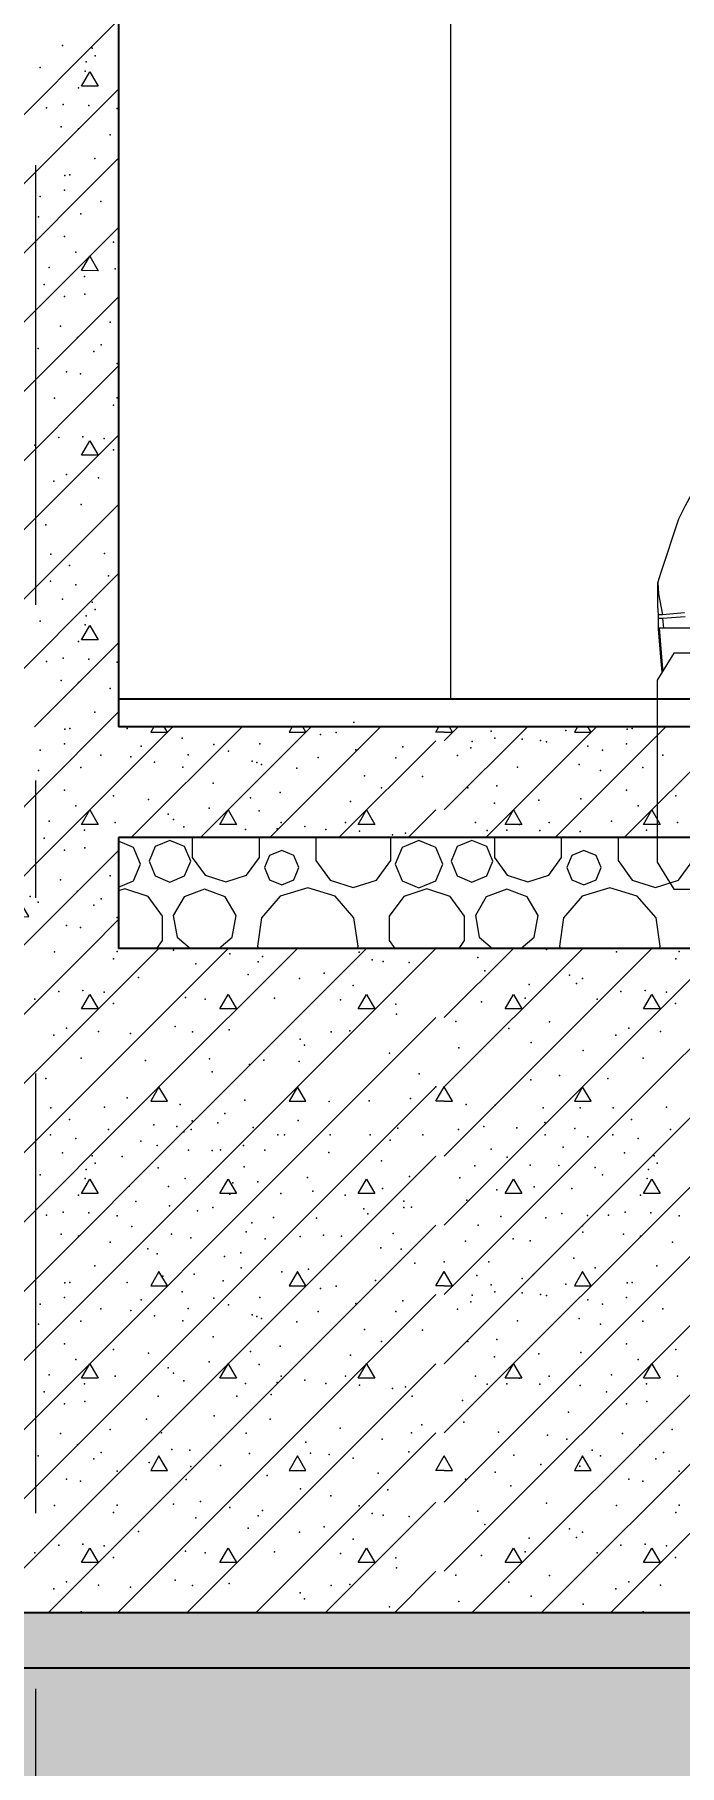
# Model space of a CAD drawing. Header units: millimetres. Extents: x 18162 to 7085488, y 72188 to 247925.
# Drawn here: x 4250612 to 4251776, y 98527 to 101653 of the extents above; entities that cross this region are included whole.
import ezdxf
from ezdxf.enums import TextEntityAlignment as Align

# ---------------------------------------------------------------- set-up
doc = ezdxf.new("R2010")
doc.units = ezdxf.units.MM
doc.header["$MEASUREMENT"] = 0
doc.linetypes.add('Double Dashed', pattern=[1093.611073, 529.166651, -211.666656, 141.111112, -211.666656])
for name, color, linetype in [('Archicad Doors', 7, 'Continuous'), ('Drawing & Figure', 7, 'Continuous'), ('Interior - Furniture', 7, 'Continuous'), ('Structural - Bearing', 7, 'Continuous'), ('Structural - Grid', 7, 'Continuous')]:
    doc.layers.add(name, color=color, linetype=linetype)
doc.styles.add('GENERATED_STYLE_3', font='', dxfattribs={"width": 0.8})
doc.styles.get('GENERATED_STYLE_3').set_extended_font_data('ISOCPEUR MON')
doc.dimstyles.new('GENERATED_STYLE__12', dxfattribs={"dimtxt": 330.000007, "dimasz": 171, "dimexe": 0.18, "dimexo": 150, "dimgap": 0, "dimtad": 1, "dimdec": 0, "dimzin": 0, "dimdsep": 46, "dimtxsty": 'GENERATED_STYLE_3', "dimblk": 'ARROWHEAD_2', "dimblk1": 'ARROWHEAD_2', "dimblk2": 'ARROWHEAD_2', "dimcen": 0.09, "dimclrd": 13, "dimclre": 13, "dimclrt": 13, "dimadec": 0, "dimazin": 0, "dimtfac": 1, "dimtdec": 4, "dimtmove": 0, "dimatfit": 3, "dimfxl": 1, "dimtolj": 1, "dimtzin": 0, "dimarcsym": 0})

# ---------------------------------------------------------------- blocks, each defined once
blk = doc.blocks.new('*X1260', base_point=(4294986.6, 104752.7))
at = {"layer": 'Structural - Bearing', "color": 7, "linetype": 'Continuous', "lineweight": 9}
for p, q in [((4250463.1, 101379.6), (4250763.1, 101679.6)), ((4250696, 101560), (4250711.2, 101586)), ((4250726.1, 101560), (4250696, 101560)), ((4250711.2, 101586), (4250726.1, 101560)), ((4250463.1, 101254.6), (4250763.1, 101554.6)), ((4250463.1, 101129.6), (4250763.1, 101429.6)), ((4250463.1, 101004.6), (4250763.1, 101304.6)), ((4250696, 101226.7), (4250711.2, 101252.7)), ((4250711.2, 101252.7), (4250726.1, 101226.6)), ((4250726.1, 101226.6), (4250696, 101226.7)), ((4250463.1, 100879.6), (4250763.1, 101179.6)), ((4250463.1, 100754.6), (4250763.1, 101054.6)), ((4250586.2, 100752.6), (4250763.1, 100929.6)), ((4250696, 100893.3), (4250711.2, 100919.3)), ((4250711.2, 100919.3), (4250726.1, 100893.3)), ((4250726.1, 100893.3), (4250696, 100893.3)), ((4250711.2, 100752.6), (4250763.1, 100804.6)), ((4250463.1, 100504.6), (4250711.2, 100752.6)), ((4250486.2, 100402.7), (4250763.1, 100679.6)), ((4250696, 100560), (4250711.2, 100586)), ((4250726.1, 100559.9), (4250696, 100560)), ((4250711.2, 100586), (4250726.1, 100559.9)), ((4250611.2, 100402.7), (4250763.1, 100554.6)), ((4250736.2, 100402.7), (4250763.1, 100429.6))]:
    blk.add_line(p, q, dxfattribs=at)
for p in [(4250661.7, 101633.4), (4250715.6, 101628.2), (4250621.9, 101593.5), (4250704.8, 101603.5), (4250720.7, 101614.6), (4250702.9, 101587), (4250663, 101526.5), (4250690.9, 101557.1), (4250632.9, 101521), (4250709.3, 101525.2), (4250760.4, 101519.7), (4250659.8, 101486.4), (4250690.9, 101482.9), (4250748.2, 101472), (4250720.4, 101429.1), (4250665.5, 101372), (4250666.4, 101398.7), (4250675.4, 101399.5), (4250621.9, 101360.4), (4250731.1, 101351.6), (4250618.4, 101323.9), (4250695.1, 101329.4), (4250665.6, 101288.5), (4250754.1, 101278.1), (4250686.1, 101259.9), (4250638.1, 101232.5), (4250701.6, 101216.1), (4250757.3, 101230.1), (4250629.1, 101201.7), (4250702.1, 101184.4), (4250665.6, 101180.1), (4250658.1, 101126.4), (4250748, 101133.7), (4250689.3, 101105.9), (4250731.9, 101092.4), (4250618.1, 101085.9), (4250718.3, 101080.9), (4250760.4, 101058.7), (4250669.3, 101044), (4250694.6, 101040.6), (4250647.4, 100996.6), (4250760.4, 100996.9), (4250754.2, 100983.8), (4250612.1, 100911.2), (4250655.3, 100925.1), (4250698.9, 100926.8), (4250737.2, 100923.5), (4250754, 100902.9), (4250646.1, 100846.3), (4250669.4, 100858.4), (4250726.9, 100852.7), (4250695.5, 100804.5), (4250631.6, 100767.7), (4250641.1, 100714.5), (4250737.7, 100715.8), (4250674.6, 100693.9), (4250640.6, 100665.9), (4250686.1, 100659.1), (4250745, 100675.5), (4250661.7, 100633.4), (4250715.6, 100628.2), (4250621.9, 100593.4), (4250704.8, 100603.4), (4250720.7, 100614.6), (4250702.9, 100587), (4250663, 100526.5), (4250690.9, 100557.1), (4250632.9, 100521), (4250709.3, 100525.2), (4250760.4, 100519.7), (4250659.8, 100486.4), (4250690.9, 100482.9), (4250748.2, 100472), (4250720.4, 100429.1)]:
    blk.add_point(p, dxfattribs=at)
blk = doc.blocks.new('*X1261', base_point=(4294986.6, 104752.7))
at = {"layer": 'Structural - Bearing', "color": 7, "linetype": 'Continuous', "lineweight": 9}
for p, q in [((4250463.1, 100004.6), (4250661.2, 100202.7)), ((4250463.1, 100129.6), (4250536.2, 100202.7)), ((4250586.2, 100002.7), (4250763.1, 100179.6)), ((4250586.2, 100086), (4250571.3, 100059.9)), ((4250571.3, 100059.9), (4250601.3, 100060)), ((4250601.3, 100060), (4250586.2, 100086)), ((4250711.2, 100002.7), (4250763.1, 100054.6))]:
    blk.add_line(p, q, dxfattribs=at)
for p in [(4250629.1, 100201.7), (4250702.1, 100184.4), (4250560.4, 100165), (4250665.6, 100180.1), (4250522.6, 100123.4), (4250658.1, 100126.4), (4250748, 100133.7), (4250557.5, 100116.2), (4250603.4, 100096.4), (4250689.3, 100105.9), (4250731.9, 100092.4), (4250510.6, 100070.3), (4250581.3, 100067.8), (4250618.1, 100085.9), (4250718.3, 100080.9), (4250760.4, 100058.7), (4250669.3, 100044), (4250694.6, 100040.6)]:
    blk.add_point(p, dxfattribs=at)
blk = doc.blocks.new('*X1456', base_point=(4294986.6, 104752.7))
at = {"layer": 'Structural - Bearing', "color": 7, "linetype": 'Continuous', "lineweight": 9}
for p, q in [((4250461.2, 99752.6), (4250711.2, 100002.7)), ((4250586.2, 99752.6), (4250836.2, 100002.7)), ((4250711.2, 99752.6), (4250961.2, 100002.7)), ((4250836.2, 99752.6), (4251086.2, 100002.7)), ((4250961.2, 99752.6), (4251211.2, 100002.7)), ((4251086.2, 99752.6), (4251336.2, 100002.6)), ((4251351.3, 99877.6), (4251476.4, 100002.7)), ((4251351.3, 100002.6), (4251351.4, 100002.7)), ((4251351.3, 99752.6), (4251601.4, 100002.7)), ((4251476.3, 99752.6), (4251726.4, 100002.7)), ((4251601.3, 99752.6), (4251851.4, 100002.7)), ((4251726.3, 99752.6), (4251976.4, 100002.7)), ((4250696, 99893.3), (4250711.2, 99919.3)), ((4250711.2, 99919.3), (4250726.1, 99893.3)), ((4250946, 99893.3), (4250961.2, 99919.3)), ((4250961.2, 99919.3), (4250976.1, 99893.3)), ((4251196, 99893.3), (4251211.2, 99919.3)), ((4251211.2, 99919.3), (4251226.1, 99893.3)), ((4251461.2, 99893.3), (4251476.3, 99919.3)), ((4251476.3, 99919.3), (4251491.2, 99893.3)), ((4251711.2, 99893.3), (4251726.3, 99919.3)), ((4251726.3, 99919.3), (4251741.2, 99893.3)), ((4250726.1, 99893.3), (4250696, 99893.3)), ((4250976.1, 99893.3), (4250946, 99893.3)), ((4251226.1, 99893.3), (4251196, 99893.3)), ((4251211.2, 99752.6), (4251336.2, 99877.6)), ((4251491.2, 99893.3), (4251461.2, 99893.3)), ((4251741.2, 99893.3), (4251711.2, 99893.3)), ((4250336.2, 98877.6), (4251211.2, 99752.6)), ((4250336.2, 99002.6), (4251086.2, 99752.6)), ((4250336.2, 99127.6), (4250961.2, 99752.6)), ((4250336.2, 99252.6), (4250836.2, 99752.6)), ((4250336.2, 99377.6), (4250711.2, 99752.6)), ((4250386.3, 98802.7), (4251336.2, 99752.6)), ((4250836.2, 99752.6), (4250821.3, 99726.6)), ((4250851.3, 99726.6), (4250836.2, 99752.6)), ((4251086.2, 99752.6), (4251071.3, 99726.6)), ((4251101.3, 99726.6), (4251086.2, 99752.6)), ((4251336.2, 99726.6), (4251351.3, 99752.6)), ((4251351.3, 98877.6), (4252226.3, 99752.6)), ((4251351.3, 99002.6), (4252101.3, 99752.6)), ((4251351.3, 99627.6), (4251476.3, 99752.6)), ((4251351.3, 99127.6), (4251976.3, 99752.6)), ((4251351.3, 99252.6), (4251851.3, 99752.6)), ((4251351.3, 99377.6), (4251726.3, 99752.6)), ((4251351.3, 99502.6), (4251601.3, 99752.6)), ((4251366.4, 99726.6), (4251351.3, 99752.6)), ((4251401.4, 98802.7), (4252351.3, 99752.6)), ((4251601.3, 99752.6), (4251586.4, 99726.6)), ((4251616.4, 99726.6), (4251601.3, 99752.6)), ((4250821.3, 99726.6), (4250851.3, 99726.6)), ((4251071.3, 99726.6), (4251101.3, 99726.6)), ((4251351.3, 99726.6), (4251336.2, 99726.6)), ((4251351.3, 99726.6), (4251366.4, 99726.6)), ((4251586.4, 99726.6), (4251616.4, 99726.6)), ((4250511.3, 98802.7), (4251336.2, 99627.6)), ((4251526.4, 98802.7), (4252351.3, 99627.6)), ((4250696, 99560), (4250711.2, 99586)), ((4250726.1, 99559.9), (4250696, 99560)), ((4250711.2, 99586), (4250726.1, 99559.9)), ((4250946, 99560), (4250961.2, 99586)), ((4250976.1, 99559.9), (4250946, 99560)), ((4250961.2, 99586), (4250976.1, 99559.9)), ((4251196, 99560), (4251211.2, 99586)), ((4251226.1, 99559.9), (4251196, 99560)), ((4251211.2, 99586), (4251226.1, 99559.9)), ((4251461.2, 99560), (4251476.3, 99586)), ((4251491.2, 99559.9), (4251461.2, 99560)), ((4251476.3, 99586), (4251491.2, 99559.9)), ((4251711.2, 99560), (4251726.3, 99586)), ((4251741.2, 99559.9), (4251711.2, 99560)), ((4251726.3, 99586), (4251741.2, 99559.9)), ((4250636.3, 98802.7), (4251336.2, 99502.6)), ((4251651.4, 98802.7), (4252351.3, 99502.6)), ((4250836.2, 99419.3), (4250821.3, 99393.3)), ((4250851.3, 99393.3), (4250836.2, 99419.3)), ((4251086.2, 99419.3), (4251071.3, 99393.3)), ((4251101.3, 99393.3), (4251086.2, 99419.3)), ((4251336.2, 99393.3), (4251351.3, 99419.3)), ((4251366.4, 99393.3), (4251351.3, 99419.3)), ((4251601.3, 99419.3), (4251586.4, 99393.3)), ((4251616.4, 99393.3), (4251601.3, 99419.3)), ((4250761.3, 98802.7), (4251336.2, 99377.6)), ((4250821.3, 99393.3), (4250851.3, 99393.3)), ((4251071.3, 99393.3), (4251101.3, 99393.3)), ((4251351.3, 99393.3), (4251336.2, 99393.3)), ((4251351.3, 99393.3), (4251366.4, 99393.3)), ((4251586.4, 99393.3), (4251616.4, 99393.3)), ((4250696, 99226.6), (4250711.2, 99252.6)), ((4250711.2, 99252.6), (4250726.1, 99226.6)), ((4250886.3, 98802.7), (4251336.2, 99252.6)), ((4250946, 99226.6), (4250961.2, 99252.6)), ((4250961.2, 99252.6), (4250976.1, 99226.6)), ((4251196, 99226.6), (4251211.2, 99252.6)), ((4251211.2, 99252.6), (4251226.1, 99226.6)), ((4251461.2, 99226.6), (4251476.3, 99252.6)), ((4251476.3, 99252.6), (4251491.2, 99226.6)), ((4251711.2, 99226.6), (4251726.3, 99252.6)), ((4251726.3, 99252.6), (4251741.2, 99226.6)), ((4250726.1, 99226.6), (4250696, 99226.6)), ((4250976.1, 99226.6), (4250946, 99226.6)), ((4251226.1, 99226.6), (4251196, 99226.6)), ((4251491.2, 99226.6), (4251461.2, 99226.6)), ((4251741.2, 99226.6), (4251711.2, 99226.6)), ((4251011.3, 98802.7), (4251336.2, 99127.6)), ((4250836.2, 99086), (4250821.3, 99059.9)), ((4250821.3, 99059.9), (4250851.3, 99060)), ((4250851.3, 99060), (4250836.2, 99086)), ((4251086.2, 99086), (4251071.3, 99059.9)), ((4251071.3, 99059.9), (4251101.3, 99060)), ((4251101.3, 99060), (4251086.2, 99086)), ((4251336.2, 99060), (4251351.3, 99086)), ((4251351.3, 99059.9), (4251336.2, 99060)), ((4251366.4, 99060), (4251351.3, 99086)), ((4251351.3, 99059.9), (4251366.4, 99060)), ((4251601.3, 99086), (4251586.4, 99059.9)), ((4251586.4, 99059.9), (4251616.4, 99060)), ((4251616.4, 99060), (4251601.3, 99086)), ((4251136.3, 98802.7), (4251336.2, 99002.6)), ((4250696, 98893.3), (4250711.2, 98919.3)), ((4250711.2, 98919.3), (4250726.1, 98893.3)), ((4250946, 98893.3), (4250961.2, 98919.3)), ((4250961.2, 98919.3), (4250976.1, 98893.3)), ((4251196, 98893.3), (4251211.2, 98919.3)), ((4251211.2, 98919.3), (4251226.1, 98893.3)), ((4251461.2, 98893.3), (4251476.3, 98919.3)), ((4251476.3, 98919.3), (4251491.2, 98893.3)), ((4251711.2, 98893.3), (4251726.3, 98919.3)), ((4251726.3, 98919.3), (4251741.2, 98893.3)), ((4250726.1, 98893.3), (4250696, 98893.3)), ((4250976.1, 98893.3), (4250946, 98893.3)), ((4251226.1, 98893.3), (4251196, 98893.3)), ((4251261.3, 98802.7), (4251336.2, 98877.6)), ((4251491.2, 98893.3), (4251461.2, 98893.3)), ((4251741.2, 98893.3), (4251711.2, 98893.3))]:
    blk.add_line(p, q, dxfattribs=at)
for p in [(4250647.4, 99996.6), (4250760.4, 99996.9), (4250862.4, 99999.2), (4251197.8, 99996.1), (4251535.9, 100000.9), (4251662.5, 99996.6), (4251775.5, 99996.9), (4250754.2, 99983.8), (4250902.6, 99974.5), (4250964.4, 99993), (4251015.5, 99978.1), (4251023.2, 99987.8), (4251220.9, 99982.2), (4251241, 99979.1), (4251287.9, 99976.9), (4251412.1, 99986.2), (4251769.4, 99983.8), (4250799.1, 99949.8), (4250997.5, 99955.4), (4251089.8, 99948.3), (4251134.6, 99957.9), (4251186.9, 99935.9), (4251424.8, 99962.1), (4251504.7, 99937.5), (4251577.8, 99954.4), (4251590.1, 99939), (4251600.9, 99948.2), (4250612.1, 99911.1), (4250655.3, 99925), (4250698.9, 99926.8), (4250737.2, 99923.5), (4250754, 99902.9), (4250884.1, 99914.2), (4250919.6, 99911.1), (4251044.8, 99912.7), (4251163.8, 99909.6), (4251264.2, 99901.9), (4251418.6, 99906.4), (4251497.4, 99912.7), (4251627.2, 99911.1), (4251670.5, 99925), (4251714, 99926.8), (4251752.4, 99923.5), (4251769.1, 99902.9), (4251265.4, 99884), (4251372.5, 99870.7), (4251541.2, 99869.9), (4250646.1, 99846.2), (4250669.4, 99858.4), (4250726.9, 99852.6), (4250784.8, 99848.8), (4250865.5, 99861.7), (4250896.9, 99852), (4250896.9, 99852), (4250962.9, 99855.5), (4251091.1, 99838.5), (4251146.9, 99852), (4251180.8, 99854), (4251467.8, 99857.8), (4251661.2, 99846.2), (4251684.5, 99858.4), (4251742.1, 99852.6), (4251098.9, 99827.7), (4251252.6, 99813.5), (4251377.6, 99823), (4251508.3, 99832.7), (4251602.4, 99818.4), (4250695.5, 99804.5), (4250812.1, 99799.9), (4250927.3, 99803), (4250932, 99779.8), (4250999.8, 99792.7), (4251025.3, 99800.7), (4251089.6, 99798.3), (4251306, 99776.2), (4251710.6, 99804.5), (4250631.6, 99767.6), (4251336.2, 99752.6), (4251336.2, 99752.6), (4251336.2, 99752.6), (4251351.3, 99752.6), (4251351.3, 99752.6), (4251351.3, 99752.6), (4251507.7, 99765.1), (4251559.2, 99772.8), (4251646.8, 99767.6), (4250641.1, 99714.5), (4250737.7, 99715.8), (4250778.9, 99732.5), (4250874.2, 99720.9), (4250991.4, 99728.6), (4251143.4, 99726), (4251215.5, 99727.2), (4251290.5, 99731.7), (4251390.9, 99720.9), (4251443.5, 99719.8), (4251530, 99714.5), (4251597, 99714.5), (4251656.2, 99714.5), (4251752.8, 99715.8), (4250674.6, 99693.9), (4250827.2, 99684.1), (4250896.4, 99691.5), (4250942.4, 99687.4), (4250955.3, 99704.2), (4251087.4, 99692), (4251532.9, 99688.4), (4251689.7, 99693.9), (4250640.6, 99665.9), (4250686.1, 99659.1), (4250745, 99675.5), (4250803.5, 99654.3), (4250868.6, 99680.7), (4250881, 99671.4), (4250894.3, 99675.5), (4251006.4, 99679.4), (4251050.7, 99665.9), (4251062.8, 99666), (4251145.4, 99665.9), (4251217.6, 99665.9), (4251253.4, 99656), (4251267.8, 99678.1), (4251312.6, 99665.8), (4251376.9, 99675.5), (4251422.7, 99680.7), (4251482.7, 99678.7), (4251533.4, 99665.9), (4251587.1, 99677.6), (4251610.8, 99662.6), (4251655.8, 99665.9), (4251701.3, 99659.1), (4251760.1, 99675.5), (4250661.7, 99633.4), (4250715.6, 99628.2), (4250769.7, 99626.6), (4250832.8, 99646.6), (4250889.6, 99638.5), (4250932, 99637.4), (4250947.4, 99639), (4250989.1, 99646.7), (4251027.4, 99638.5), (4251142.9, 99634.3), (4251436, 99639.8), (4251465.2, 99625.3), (4251566.1, 99643.7), (4251676.8, 99633.4), (4251730.7, 99628.2), (4250621.9, 99593.4), (4250704.8, 99603.4), (4250720.7, 99614.6), (4250834.6, 99606.5), (4250924.4, 99590.8), (4250989.9, 99608.2), (4251104.5, 99588.9), (4251237.9, 99618.9), (4251288.8, 99590.9), (4251379.3, 99588.3), (4251406.4, 99609.8), (4251506.7, 99611.2), (4251558.4, 99610.8), (4251624.1, 99606.9), (4251637, 99593.4), (4251719.9, 99603.4), (4251735.8, 99614.6), (4250690.9, 99557.1), (4250702.9, 99587), (4250782.1, 99573.5), (4250853.6, 99572.8), (4250883.2, 99587), (4250964.3, 99558.7), (4250969.5, 99579.3), (4251014.6, 99581.2), (4251056.2, 99559.9), (4251114.2, 99564.2), (4251239.9, 99569), (4251446.3, 99566.4), (4251513.9, 99572.2), (4251581.5, 99569), (4251706, 99557.1), (4251718, 99587), (4250663, 99526.5), (4250794.3, 99545.8), (4250855.3, 99537.7), (4250906, 99528.8), (4250933.6, 99534.9), (4251172.5, 99556.9), (4251206.4, 99532.3), (4251278.1, 99546.2), (4251278.2, 99534.5), (4251292, 99535.4), (4251392.3, 99547.8), (4251678.1, 99526.5), (4250632.9, 99521), (4250709.3, 99525.2), (4250760.4, 99519.7), (4250787, 99500.2), (4251003.8, 99506.8), (4251043.2, 99516.9), (4251120.5, 99515.3), (4251213.2, 99523.1), (4251412.4, 99503), (4251453.8, 99518.5), (4251534.7, 99515.8), (4251563.5, 99523.9), (4251600.9, 99501.4), (4251610.2, 99520), (4251648, 99521), (4251724.5, 99525.2), (4251775.5, 99519.7), (4250659.8, 99486.4), (4250690.9, 99482.9), (4250748.2, 99471.9), (4250858.7, 99486.5), (4250893.7, 99480), (4250993.8, 99490.6), (4251027.8, 99478.3), (4251091.4, 99482.3), (4251133.5, 99484.8), (4251166.1, 99483.2), (4251166.1, 99483.2), (4251259.2, 99487.8), (4251389.7, 99473.6), (4251475.8, 99478.3), (4251506.4, 99474.6), (4251601.7, 99490.1), (4251674.9, 99486.4), (4251706, 99482.9), (4251763.4, 99471.9), (4250815.8, 99460.1), (4250833, 99451.1), (4250954.3, 99446.2), (4250984.3, 99452.6), (4251236.9, 99461.7), (4251273.3, 99459.3), (4251298.3, 99434.4), (4251351.3, 99436.3), (4251432.1, 99436.3), (4251585.2, 99443), (4250720.4, 99429.1), (4250843.3, 99410.6), (4250899.9, 99414.4), (4250952, 99402.5), (4250984.9, 99426), (4251058.3, 99418.3), (4251106, 99423.4), (4251227, 99403.1), (4251410.2, 99411.9), (4251492.3, 99406.3), (4251512.5, 99413.9), (4251624, 99426), (4251735.5, 99429.1), (4250665.5, 99371.9), (4250666.4, 99398.6), (4250675.4, 99399.4), (4250779, 99399.4), (4250878, 99382.2), (4250935.4, 99371), (4251018.4, 99371.9), (4251127.8, 99388.7), (4251156.2, 99392.5), (4251401.6, 99376.3), (4251436, 99395.1), (4251442.4, 99382.2), (4251492.3, 99380.7), (4251525.2, 99377.8), (4251536, 99375.5), (4251571.2, 99396.4), (4251680.7, 99371.9), (4251681.5, 99398.6), (4251690.6, 99399.4), (4250621.9, 99360.3), (4250731.1, 99351.5), (4250785.2, 99348.4), (4250804, 99367.8), (4250827.9, 99339.1), (4250889.2, 99352.3), (4250961.7, 99359.1), (4251004.6, 99340.7), (4251123.6, 99347.1), (4251191.7, 99361.4), (4251264.2, 99346.9), (4251276.8, 99366.4), (4251375.5, 99351.3), (4251399.4, 99364.6), (4251610.8, 99367.8), (4251637, 99360.3), (4251746.2, 99351.5), (4250618.4, 99323.9), (4250695.1, 99329.4), (4250879.4, 99329.9), (4251012.8, 99338.1), (4251021.6, 99334.5), (4251084.9, 99328.4), (4251207.5, 99314.2), (4251312.1, 99312.9), (4251483.5, 99329.9), (4251594.8, 99334.5), (4251633.5, 99323.9), (4251710.2, 99329.4), (4250665.6, 99288.4), (4250754.1, 99278), (4250933.9, 99301.3), (4251055.1, 99284.1), (4251237.9, 99292.8), (4251393.9, 99292.8), (4251446.3, 99296), (4251680.7, 99288.4), (4251769.3, 99278), (4250686.1, 99259.9), (4250817.5, 99271.5), (4250852.8, 99244.9), (4250927, 99256), (4251001.3, 99274.5), (4251016.9, 99251.1), (4251182.3, 99268.1), (4251441.8, 99265), (4251522.3, 99270.2), (4251597.8, 99272.7), (4251701.3, 99259.9), (4250638.1, 99232.5), (4250701.6, 99216.1), (4250757.3, 99230.1), (4250862.6, 99235.4), (4250881.3, 99221.9), (4250992.2, 99217.1), (4251049.4, 99218.6), (4251057.1, 99230.1), (4251099.3, 99222.8), (4251137.5, 99217.1), (4251173, 99230.1), (4251198.1, 99214), (4251407.8, 99230.1), (4251429.1, 99215.8), (4251464.3, 99216.1), (4251487.5, 99226.4), (4251523.7, 99215.6), (4251540.7, 99230.1), (4251597, 99213.5), (4251653.2, 99232.5), (4251716.7, 99216.1), (4251772.5, 99230.1), (4250629.1, 99201.6), (4250702.1, 99184.3), (4250834.6, 99193.9), (4250976.8, 99194), (4251038.6, 99197), (4251258, 99207.8), (4251281.5, 99210.8), (4251293.6, 99193.9), (4251384.6, 99186.2), (4251644.2, 99201.6), (4251717.2, 99184.3), (4250665.6, 99180.1), (4250813.7, 99152.2), (4250936, 99158.6), (4251036.9, 99152.2), (4251575.6, 99165), (4251680.7, 99180.1), (4250658.1, 99126.4), (4250748, 99133.7), (4250840.8, 99127.5), (4250993.4, 99127.4), (4251163.5, 99136.1), (4251292, 99127.5), (4251310.7, 99142.4), (4251386.5, 99146.7), (4251449.5, 99129), (4251537.7, 99123.4), (4251673.2, 99126.4), (4251763.1, 99133.7), (4250689.3, 99105.8), (4250731.9, 99092.4), (4250859.3, 99097.6), (4250891.8, 99096.6), (4250999.9, 99090.4), (4251101.5, 99111), (4251109.8, 99091.2), (4251143.7, 99088.8), (4251239.4, 99116.2), (4251287.1, 99093.4), (4251572.6, 99116.2), (4251618.5, 99096.3), (4251704.5, 99105.8), (4251747, 99092.4), (4250618.1, 99085.9), (4250718.3, 99080.9), (4250760.4, 99058.7), (4250818.4, 99074.1), (4250893.8, 99066.7), (4250947.4, 99068.7), (4251186.7, 99081.8), (4251477.3, 99087.3), (4251525.7, 99070.3), (4251596.4, 99067.8), (4251633.3, 99085.9), (4251733.5, 99080.9), (4251775.5, 99058.7), (4250669.3, 99043.9), (4250694.6, 99040.5), (4250885.3, 99043.2), (4251031.5, 99050.6), (4251091.6, 99026.6), (4251232.1, 99055.1), (4251232.1, 99055.1), (4251389.7, 99044.2), (4251443.3, 99056.4), (4251471.5, 99032), (4251684.4, 99043.9), (4251709.7, 99040.5), (4250647.4, 98996.5), (4250760.4, 98996.8), (4250862.4, 98999.2), (4250910.9, 99003.7), (4251146.4, 99013.7), (4251197.8, 98996.1), (4251249.4, 99025), (4251535.9, 99000.8), (4251662.5, 98996.5), (4251775.5, 98996.8), (4250754.2, 98983.8), (4250902.6, 98974.5), (4250964.4, 98993), (4251015.5, 98978.1), (4251023.2, 98987.7), (4251220.9, 98982.2), (4251241, 98979.1), (4251287.9, 98976.9), (4251412.1, 98986.2), (4251769.4, 98983.8), (4250799.1, 98949.8), (4250997.5, 98955.4), (4251089.8, 98948.3), (4251134.6, 98957.9), (4251186.9, 98935.9), (4251424.8, 98962.1), (4251504.7, 98937.5), (4251577.8, 98954.4), (4251590.1, 98938.9), (4251600.9, 98948.2), (4250612.1, 98911.1), (4250655.3, 98925), (4250698.9, 98926.8), (4250737.2, 98923.5), (4250754, 98902.8), (4250884.1, 98914.2), (4250919.6, 98911.1), (4251044.8, 98912.7), (4251163.8, 98909.6), (4251264.2, 98901.9), (4251418.6, 98906.4), (4251497.4, 98912.7), (4251627.2, 98911.1), (4251670.5, 98925), (4251714, 98926.8), (4251752.4, 98923.5), (4251769.1, 98902.8), (4251265.4, 98884), (4251372.5, 98870.6), (4251541.2, 98869.9), (4250646.1, 98846.2), (4250669.4, 98858.4), (4250726.9, 98852.6), (4250784.8, 98848.7), (4250865.5, 98861.7), (4250896.9, 98851.9), (4250896.9, 98851.9), (4250962.9, 98855.5), (4251091.1, 98838.5), (4251146.9, 98851.9), (4251180.8, 98853.9), (4251467.8, 98857.8), (4251661.2, 98846.2), (4251684.5, 98858.4), (4251742.1, 98852.6), (4251098.9, 98827.7), (4251252.6, 98813.5), (4251377.6, 98823), (4251508.3, 98832.7), (4251602.4, 98818.4), (4250695.5, 98804.5), (4250927.3, 98803), (4251710.6, 98804.5)]:
    blk.add_point(p, dxfattribs=at)
blk = doc.blocks.new('*X1493', base_point=(4294986.6, 104752.7))
at = {"layer": 'Structural - Bearing', "color": 7, "linetype": 'Continuous', "lineweight": 9}
for p, q in [((4250790.4, 100185), (4250763.1, 100196.3)), ((4250803, 100154.7), (4250790.4, 100185)), ((4250829.2, 100186.6), (4250818.2, 100160)), ((4250855.8, 100197.6), (4250829.2, 100186.6)), ((4250882.4, 100186.6), (4250855.8, 100197.6)), ((4250893.5, 100160), (4250882.4, 100186.6)), ((4250896.2, 100202.7), (4250896.2, 100166.9)), ((4251017.6, 100166.9), (4251017.6, 100202.7)), ((4251119.6, 100202.7), (4251119.6, 100161.4)), ((4251254.6, 100161.4), (4251254.6, 100202.7)), ((4251275.3, 100185), (4251262.8, 100154.7)), ((4251305.7, 100197.6), (4251275.3, 100185)), ((4251336, 100185), (4251305.7, 100197.6)), ((4251348.5, 100154.7), (4251336, 100185)), ((4251374.8, 100186.6), (4251363.8, 100160)), ((4251401.4, 100197.6), (4251374.8, 100186.6)), ((4251428, 100186.6), (4251401.4, 100197.6)), ((4251439, 100160), (4251428, 100186.6)), ((4251441.8, 100202.7), (4251441.8, 100166.9)), ((4251563.2, 100166.9), (4251563.2, 100202.7)), ((4251665.2, 100202.7), (4251665.2, 100161.4)), ((4250790.4, 100124.4), (4250803, 100154.7)), ((4250818.2, 100160), (4250829.2, 100133.4)), ((4250882.4, 100133.4), (4250893.5, 100160)), ((4250896.2, 100166.9), (4250919.4, 100135)), ((4250994.4, 100135), (4251017.6, 100166.9)), ((4251036, 100170.4), (4251026.9, 100148.5)), ((4251058, 100179.5), (4251036, 100170.4)), ((4251079.9, 100170.4), (4251058, 100179.5)), ((4251089, 100148.5), (4251079.9, 100170.4)), ((4251119.6, 100161.4), (4251145.4, 100125.9)), ((4251228.8, 100125.9), (4251254.6, 100161.4)), ((4251262.8, 100154.7), (4251275.3, 100124.4)), ((4251336, 100124.4), (4251348.5, 100154.7)), ((4251363.8, 100160), (4251374.8, 100133.4)), ((4251428, 100133.4), (4251439, 100160)), ((4251441.8, 100166.9), (4251464.9, 100135)), ((4251540, 100135), (4251563.2, 100166.9)), ((4251581.6, 100170.4), (4251572.5, 100148.5)), ((4251603.5, 100179.5), (4251581.6, 100170.4)), ((4251625.5, 100170.4), (4251603.5, 100179.5)), ((4251634.5, 100148.5), (4251625.5, 100170.4)), ((4251665.2, 100161.4), (4251691, 100125.9)), ((4251774.4, 100125.9), (4251800.2, 100161.4)), ((4250763.1, 100113), (4250790.4, 100124.4)), ((4250829.2, 100133.4), (4250855.8, 100122.4)), ((4250855.8, 100122.4), (4250882.4, 100133.4)), ((4250919.4, 100135), (4250956.9, 100122.8)), ((4250956.9, 100122.8), (4250994.4, 100135)), ((4251026.9, 100148.5), (4251036, 100126.5)), ((4251036, 100126.5), (4251058, 100117.5)), ((4251058, 100117.5), (4251079.9, 100126.5)), ((4251079.9, 100126.5), (4251089, 100148.5)), ((4251145.4, 100125.9), (4251187.1, 100112.4)), ((4251187.1, 100112.4), (4251228.8, 100125.9)), ((4251275.3, 100124.4), (4251305.7, 100111.8)), ((4251305.7, 100111.8), (4251336, 100124.4)), ((4251374.8, 100133.4), (4251401.4, 100122.4)), ((4251401.4, 100122.4), (4251428, 100133.4)), ((4251464.9, 100135), (4251502.5, 100122.8)), ((4251502.5, 100122.8), (4251540, 100135)), ((4251572.5, 100148.5), (4251581.6, 100126.5)), ((4251581.6, 100126.5), (4251603.5, 100117.5)), ((4251603.5, 100117.5), (4251625.5, 100126.5)), ((4251625.5, 100126.5), (4251634.5, 100148.5)), ((4251691, 100125.9), (4251732.7, 100112.4)), ((4251732.7, 100112.4), (4251774.4, 100125.9)), ((4250774.6, 100110.2), (4250763.1, 100106.5)), ((4250816.7, 100096.6), (4250774.6, 100110.2)), ((4250842.7, 100060.8), (4250816.7, 100096.6)), ((4250881.7, 100096), (4250862, 100061.9)), ((4250918.6, 100109.4), (4250881.7, 100096)), ((4250955.6, 100096), (4250918.6, 100109.4)), ((4250975.3, 100061.9), (4250955.6, 100096)), ((4251055.2, 100097.2), (4251021.3, 100058.1)), ((4251104.8, 100111.8), (4251055.2, 100097.2)), ((4251154.5, 100097.2), (4251104.8, 100111.8)), ((4251188.3, 100058.1), (4251154.5, 100097.2)), ((4251278.1, 100096.6), (4251252.1, 100060.8)), ((4251320.2, 100110.2), (4251278.1, 100096.6)), ((4251362.2, 100096.6), (4251320.2, 100110.2)), ((4251388.2, 100060.8), (4251362.2, 100096.6)), ((4251427.2, 100096), (4251407.5, 100061.9)), ((4251464.2, 100109.4), (4251427.2, 100096)), ((4251501.2, 100096), (4251464.2, 100109.4)), ((4251520.9, 100061.9), (4251501.2, 100096)), ((4251600.7, 100097.2), (4251566.8, 100058.1)), ((4251650.4, 100111.8), (4251600.7, 100097.2)), ((4251700, 100097.2), (4251650.4, 100111.8)), ((4251733.9, 100058.1), (4251700, 100097.2)), ((4250842.7, 100016.6), (4250842.7, 100060.8)), ((4250862, 100061.9), (4250868.8, 100023.1)), ((4250968.5, 100023.1), (4250975.3, 100061.9)), ((4251021.3, 100058.1), (4251013.9, 100006.9)), ((4251195.7, 100006.9), (4251188.3, 100058.1)), ((4251252.1, 100060.8), (4251252.1, 100016.6)), ((4251388.2, 100016.6), (4251388.2, 100060.8)), ((4251407.5, 100061.9), (4251414.4, 100023.1)), ((4251514, 100023.1), (4251520.9, 100061.9)), ((4251566.8, 100058.1), (4251559.5, 100006.9)), ((4251741.3, 100006.9), (4251733.9, 100058.1)), ((4250832.6, 100002.7), (4250842.7, 100016.6)), ((4250868.8, 100023.1), (4250893.2, 100002.7)), ((4250944.1, 100002.7), (4250968.5, 100023.1)), ((4251013.9, 100006.9), (4251015.8, 100002.7)), ((4251193.8, 100002.7), (4251195.7, 100006.9)), ((4251252.1, 100016.6), (4251262.2, 100002.7)), ((4251378.2, 100002.7), (4251388.2, 100016.6)), ((4251414.4, 100023.1), (4251438.7, 100002.7)), ((4251489.7, 100002.7), (4251514, 100023.1)), ((4251559.5, 100006.9), (4251561.4, 100002.7)), ((4251739.3, 100002.7), (4251741.3, 100006.9))]:
    blk.add_line(p, q, dxfattribs=at)
blk = doc.blocks.new('*X1495', base_point=(4294986.6, 104752.7))
at = {"layer": 'Structural - Bearing', "color": 7, "linetype": 'Continuous', "lineweight": 9}
for p, q in [((4250536.2, 100202.7), (4250736.2, 100402.7)), ((4250661.2, 100202.7), (4250861.2, 100402.7)), ((4250786.2, 100202.7), (4250986.2, 100402.7)), ((4250826.7, 100402.7), (4250821.3, 100393.3)), ((4250851.3, 100393.3), (4250845.8, 100402.7)), ((4250911.2, 100202.7), (4251111.2, 100402.7)), ((4251036.2, 100202.7), (4251236.2, 100402.7)), ((4251076.7, 100402.7), (4251071.3, 100393.3)), ((4251101.3, 100393.3), (4251095.8, 100402.7)), ((4251336.2, 100393.3), (4251341.6, 100402.7)), ((4251351.3, 100252.6), (4251501.4, 100402.7)), ((4251351.3, 100377.6), (4251376.4, 100402.7)), ((4251366.4, 100393.3), (4251360.9, 100402.7)), ((4251426.4, 100202.7), (4251626.4, 100402.7)), ((4251551.4, 100202.7), (4251751.4, 100402.7)), ((4251591.8, 100402.7), (4251586.4, 100393.3)), ((4251616.4, 100393.3), (4251610.9, 100402.7)), ((4251676.4, 100202.7), (4251876.4, 100402.7)), ((4250821.3, 100393.3), (4250851.3, 100393.3)), ((4251071.3, 100393.3), (4251101.3, 100393.3)), ((4251161.2, 100202.7), (4251336.2, 100377.6)), ((4251351.3, 100393.3), (4251336.2, 100393.3)), ((4251351.3, 100393.3), (4251366.4, 100393.3)), ((4251586.4, 100393.3), (4251616.4, 100393.3)), ((4250696, 100226.6), (4250711.2, 100252.6)), ((4250711.2, 100252.6), (4250726.1, 100226.6)), ((4250946, 100226.6), (4250961.2, 100252.6)), ((4250961.2, 100252.6), (4250976.1, 100226.6)), ((4251196, 100226.6), (4251211.2, 100252.6)), ((4251211.2, 100252.6), (4251226.1, 100226.6)), ((4251286.2, 100202.7), (4251336.2, 100252.6)), ((4251461.2, 100226.6), (4251476.3, 100252.6)), ((4251476.3, 100252.6), (4251491.2, 100226.6)), ((4251711.2, 100226.6), (4251726.3, 100252.6)), ((4251726.3, 100252.6), (4251741.2, 100226.6)), ((4250726.1, 100226.6), (4250696, 100226.6)), ((4250976.1, 100226.6), (4250946, 100226.6)), ((4251226.1, 100226.6), (4251196, 100226.6)), ((4251491.2, 100226.6), (4251461.2, 100226.6)), ((4251741.2, 100226.6), (4251711.2, 100226.6))]:
    blk.add_line(p, q, dxfattribs=at)
for p in [(4250952, 100402.6), (4250665.5, 100372), (4250666.4, 100398.6), (4250675.4, 100399.5), (4250779, 100399.5), (4250878, 100382.3), (4250935.4, 100371.1), (4251018.4, 100372), (4251127.8, 100388.7), (4251156.2, 100392.6), (4251401.6, 100376.3), (4251436, 100395.1), (4251442.4, 100382.3), (4251492.3, 100380.7), (4251525.2, 100377.8), (4251536, 100375.5), (4251571.2, 100396.4), (4251680.7, 100372), (4251681.5, 100398.6), (4251690.6, 100399.5), (4250621.9, 100360.4), (4250731.1, 100351.6), (4250785.2, 100348.5), (4250804, 100367.9), (4250827.9, 100339.1), (4250889.2, 100352.3), (4250961.7, 100359.1), (4251004.6, 100340.7), (4251123.6, 100347.1), (4251191.7, 100361.5), (4251264.2, 100346.9), (4251276.8, 100366.5), (4251375.5, 100351.3), (4251399.4, 100364.7), (4251610.8, 100367.9), (4251637, 100360.4), (4251746.2, 100351.6), (4250618.4, 100323.9), (4250695.1, 100329.4), (4250879.4, 100329.9), (4251012.8, 100338.1), (4251021.6, 100334.6), (4251084.9, 100328.4), (4251207.5, 100314.2), (4251312.1, 100312.9), (4251483.5, 100329.9), (4251594.8, 100334.6), (4251633.5, 100323.9), (4251710.2, 100329.4), (4250665.6, 100288.5), (4250754.1, 100278.1), (4250933.9, 100301.3), (4251055.1, 100284.2), (4251237.9, 100292.8), (4251393.9, 100292.8), (4251446.3, 100296), (4251680.7, 100288.5), (4251769.3, 100278.1), (4250686.1, 100259.9), (4250817.5, 100271.5), (4250852.8, 100244.9), (4250927, 100256.1), (4251001.3, 100274.5), (4251016.9, 100251.1), (4251182.3, 100268.1), (4251441.8, 100265), (4251522.3, 100270.2), (4251597.8, 100272.7), (4251701.3, 100259.9), (4250638.1, 100232.5), (4250701.6, 100216.1), (4250757.3, 100230.1), (4250862.6, 100235.4), (4250881.3, 100221.9), (4250992.2, 100217.1), (4251049.4, 100218.7), (4251057.1, 100230.1), (4251099.3, 100222.8), (4251137.5, 100217.1), (4251173, 100230.1), (4251198.1, 100214.1), (4251407.8, 100230.1), (4251429.1, 100215.8), (4251464.3, 100216.1), (4251487.5, 100226.4), (4251523.7, 100215.6), (4251540.7, 100230.1), (4251597, 100213.6), (4251653.2, 100232.5), (4251716.7, 100216.1), (4251772.5, 100230.1), (4251258, 100207.8), (4251281.5, 100210.8)]:
    blk.add_point(p, dxfattribs=at)
blk = doc.blocks.new('Standard grid marker[363]_3', base_point=(4250613.1, 164752.7))
at = {"layer": 'Structural - Grid', "color": 13, "linetype": 'Double Dashed', "lineweight": 13, "ltscale": 1.5}
blk.add_line((4250613.1, 163752.7), (4250613.1, 97752.7), dxfattribs=at)
at = {"layer": 'Structural - Grid', "color": 13, "lineweight": 13, "style": 'GENERATED_STYLE_3'}
blk.add_attdef('AC_MarkerText_1', text='', height=375, rotation=360, dxfattribs=at).set_placement((4250613.1, 96490.2), align=Align.TOP_CENTER)
blk = doc.blocks.new('*D1582', base_point=(4294986.6, 104752.7))
at = {"color": 12, "linetype": 'Continuous', "lineweight": 35}
for p, q in [((4242680.2, 104817.7), (4242905.2, 104687.8)), ((4242680.2, 100067.7), (4242905.2, 99937.8))]:
    blk.add_line(p, q, dxfattribs=at)
at = {"color": 13, "linetype": 'Continuous', "lineweight": 13}
for p, q in [((4244092.8, 104752.7), (4242623.9, 104752.7)), ((4242792.7, 100002.7), (4242792.7, 104752.7)), ((4242961.4, 100002.7), (4242623.9, 100002.7)), ((4242792.7, 99892.7), (4242792.7, 100002.7))]:
    blk.add_line(p, q, dxfattribs=at)
at = {"color": 13, "lineweight": 13, "char_height": 330, "attachment_point": 7, "rotation": 90, "style": 'GENERATED_STYLE_3'}
for s, insert in [('\\A1;{\\pql;\\fISOCPEUR MON|b0|i0|c0|p0;\\W0.800000;600}', (4242822.5, 104134.4)), ('\\A1;{\\pql;\\fISOCPEUR MON|b0|i0|c0|p0;\\W0.800000;4,750}', (4242888.3, 101672.9))]:
    blk.add_mtext(s, dxfattribs=dict(at, insert=insert))
blk = doc.blocks.new('ARROWHEAD_2')
at = {"color": 0, "linetype": 'Continuous', "lineweight": 0}
for p, q in [((-0.378, -0.655), (0.378, 0.655)), ((0, 0), (-1, 0))]:
    blk.add_line(p, q, dxfattribs=at)
blk = doc.blocks.new('*D1584', base_point=(4294986.6, 104752.7))
at = {"color": 12, "linetype": 'Continuous', "lineweight": 35}
for p, q in [((4241780.2, 105417.7), (4242005.2, 105287.8)), ((4241780.2, 100067.7), (4242005.2, 99937.8))]:
    blk.add_line(p, q, dxfattribs=at)
at = {"color": 13, "linetype": 'Continuous', "lineweight": 13}
for p, q in [((4241892.7, 100002.7), (4241892.7, 105352.7)), ((4242863.1, 100002.7), (4241723.9, 100002.7)), ((4241892.7, 99892.7), (4241892.7, 100002.7))]:
    blk.add_line(p, q, dxfattribs=at)
at = {"color": 13, "lineweight": 13, "insert": (4241988.3, 102262.7), "char_height": 330, "attachment_point": 7, "rotation": 90, "style": 'GENERATED_STYLE_3'}
blk.add_mtext('\\A1;{\\pql;\\fISOCPEUR MON|b0|i0|c0|p0;\\W0.800000;5,350}', dxfattribs=at)

msp = doc.modelspace()

# ---------------------------------------------------------------- hatches: boundary and pattern name
at = {"linetype": 'Continuous', "lineweight": 13}
h = msp.add_hatch(dxfattribs=at)
h.set_pattern_fill('Earth_0003', color=254, style=0, pattern_type=2)
h.set_pattern_definition([(45, (4294986.6, 104752.7), (-413.6575, 413.6575), []), (45, (4294848.7, 104890.6), (-827.315, 827.315), []), (45, (4294710.8, 105028.5), (-827.315, 827.315), []), (135, (4294572.92, 105166.36), (137.88582, 137.88582), [585, -585])])
h.paths.add_polyline_path([(4169933.2, 102402.7), (4169933.2, 72524.1), (4334524.9, 72524.1), (4334524.9, 102402.7), (4280613.1, 102402.7), (4276913.1, 98702.7), (4275213.1, 98702.7), (4243013.1, 98702.7), (4242913.1, 98702.7), (4240913.1, 98702.7), (4237213.1, 102402.7)])
at = {"layer": 'Structural - Bearing', "linetype": 'Continuous', "lineweight": 9}
h = msp.add_hatch(dxfattribs=at)
h.set_pattern_fill('Lightweight_Concrete_0003', style=0, pattern_type=2)
h.set_pattern_definition([(0, (4294986.6, 104752.7), (0, 1169.134), [73.125, -601.875]), (0, (4295324.1, 105337.3), (0, 1169.134), [73.125, -601.875]), (60, (4294986.6, 104752.7), (-1012.5, 584.567), [73.125, -601.875]), (60, (4295661.6, 104752.7), (-1012.5, 584.567), [73.125, -601.875]), (120, (4295059.7, 104752.7), (1012.5, 584.567), [73.125, -601.875]), (120, (4295734.7, 104752.7), (1012.5, 584.567), [73.125, -601.875]), (0, (4294986.58, 104865.2), (0, 225), [0, -225, 0, -337.5]), (45, (4295099.08, 104865.2), (-159.099, 159.099), [0, -168.75, 0, -281.25])])
h.paths.add_polyline_path([(4250763.1, 100402.7), (4256912.9, 100402.7), (4256912.9, 100452.7), (4250763.1, 100452.7)])
h = msp.add_hatch(dxfattribs=at)
h.set_pattern_fill('Structural_Concrete_0003', style=0, pattern_type=2)
h.set_pattern_definition([(0, (4294986.6, 104752.7), (0, 467.6537), [45, -225]), (0, (4295121.6, 104986.53), (0, 467.6537), [45, -225]), (60, (4294986.6, 104752.7), (-405, 233.827), [45, -225]), (60, (4295256.6, 104752.7), (-405, 233.827), [45, -225]), (120, (4295031.6, 104752.7), (405, 233.827), [45, -225]), (120, (4295301.6, 104752.7), (405, 233.827), [45, -225]), (0, (4294986.58, 104797.71), (0, 90), [0, -90, 0, -135]), (45, (4295031.58, 104797.71), (-63.63961, 63.63961), [0, -67.5, 0, -112.5])])
h.paths.add_polyline_path([(4275313.1, 98802.7), (4242913.1, 98802.7), (4242913.1, 98702.7), (4275313.1, 98702.7)])

# ---------------------------------------------------------------- linework, layer by layer
at = {"color": 7, "linetype": 'Continuous', "lineweight": 13, "flags": 128}
msp.add_lwpolyline([(4169933.2, 102402.7), (4169933.2, 72524.1), (4334524.9, 72524.1), (4334524.9, 102402.7), (4280613.1, 102402.7), (4276913.1, 98702.7), (4275213.1, 98702.7), (4243013.1, 98702.7), (4242913.1, 98702.7), (4240913.1, 98702.7), (4237213.1, 102402.7)], close=True, dxfattribs=at)
at = {"layer": 'Archicad Doors', "color": 7, "linetype": 'Continuous', "lineweight": 9}
msp.add_line((4251363.1, 100452.7), (4251363.1, 103452.7), dxfattribs=at)
at = {"layer": 'Drawing & Figure', "color": 7, "linetype": 'Continuous', "lineweight": 13}
msp.add_lwpolyline([(4237213.1, 102402.7), (4240913.1, 98702.7), (4242913.1, 98702.7), (4276913.1, 98702.7), (4280613.1, 102402.7)], dxfattribs=at)
at = {"layer": 'Interior - Furniture', "color": 7, "linetype": 'Continuous', "lineweight": 13}
for p, q in [((4251736.8, 100662.7), (4251738.5, 100643)), ((4251738.5, 100643), (4251745.6, 100604.8)), ((4251738.2, 100599.2), (4251745.5, 100599.3)), ((4251745.6, 100604.8), (4251738.5, 100604.9)), ((4251745.5, 100599.3), (4251786.6, 100601.9)), ((4251745.5, 100599.3), (4251747.1, 100581.1)), ((4251785.1, 100608.6), (4251745.6, 100604.8)), ((4251745.6, 100604.8), (4251745.6, 100604.8)), ((4251743.9, 100514.9), (4251738.3, 100579)), ((4251739.5, 100581.1), (4251744.9, 100514.4)), ((4251766, 100535.6), (4251736, 100486.8)), ((4251936, 100535.6), (4251766, 100535.6)), ((4251745.1, 100501.6), (4251743.9, 100514.9)), ((4251744.9, 100514.4), (4251745.9, 100502.8)), ((4251736, 100158.6), (4251766, 100109.8)), ((4251766, 100109.8), (4251936, 100109.8))]:
    msp.add_line(p, q, dxfattribs=at)
at = {"layer": 'Interior - Furniture', "color": 7, "linetype": 'Continuous', "lineweight": 13, "flags": 128}
for points in [[(4251738.3, 100579), (4251738.2, 100590.1), (4251738.2, 100599.2), (4251738.3, 100600.2), (4251738.5, 100604.9), (4251737.2, 100621), (4251736.8, 100662.7), (4251742.9, 100682.2), (4251774.7, 100778.6), (4251786.9, 100802.5), (4251821.9, 100867.2), (4251833.4, 100885.3), (4251841.2, 100897.8), (4251844.5, 100902.4), (4251854.9, 100913.1), (4251855.9, 100913.8), (4251868.5, 100917), (4251870.9, 100917.5), (4251899.7, 100921.5), (4251914.6, 100923.2), (4251937.4, 100924.4), (4251964.6, 100923)], [(4252035.6, 100581.1), (4252004.2, 100581.1), (4251941.1, 100581.1), (4251739.5, 100581.1)], [(4251736, 100486.8), (4251736, 100459.3), (4251736, 100386.1), (4251736, 100322.7), (4251736, 100259.3), (4251736, 100186.2), (4251736, 100158.6)]]:
    msp.add_lwpolyline(points, dxfattribs=at)
at = {"layer": 'Structural - Bearing', "color": 7, "linetype": 'Continuous', "lineweight": 25}
for p, q in [((4250763.1, 104492.7), (4250763.1, 100452.7)), ((4250763.1, 100452.7), (4250763.1, 100402.7)), ((4256912.9, 100452.7), (4250763.1, 100452.7)), ((4256912.9, 100402.7), (4250763.1, 100402.7)), ((4250763.1, 100202.7), (4250763.1, 100002.7)), ((4256912.9, 100202.7), (4250763.1, 100202.7)), ((4256912.9, 100002.7), (4250763.1, 100002.7)), ((4275213.1, 98802.7), (4243013.1, 98802.7)), ((4275313.1, 98702.7), (4242913.1, 98702.7))]:
    msp.add_line(p, q, dxfattribs=at)

# ---------------------------------------------------------------- block references
at = {"layer": 'Structural - Bearing', "lineweight": 0}
for name in ['*X1260', '*X1495', '*X1261', '*X1493', '*X1456']:
    msp.add_blockref(name, (4294986.6, 104752.7), dxfattribs=at)
at = {"layer": 'Structural - Grid', "color": 13, "linetype": 'Continuous', "lineweight": 13}
msp.add_blockref('Standard grid marker[363]_3', (4250613.1, 164752.7), dxfattribs=at)

# ---------------------------------------------------------------- dimensions: what is measured, and where the dimension line sits
at = {"color": 13, "linetype": 'Continuous', "lineweight": 13}
for base, p2, picture, middle in [((4241892.7, 105352.7), (4243763.1, 105352.7), '*D1584', (4241661.7, 102815.5)), ((4242792.7, 104752.7), (4244242.8, 104752.7), '*D1582', (4242561.7, 102225.7))]:
    dim = msp.add_linear_dim(base=base, p1=(4259113.1, 100002.7), p2=p2, angle=90, dimstyle='GENERATED_STYLE__12', dxfattribs=at)
    dim.commit()
    dim.dimension.update_dxf_attribs({"geometry": picture, "text_midpoint": middle, "dimtype": 160, "text_rotation": 90})

doc.saveas('drawing.dxf')
